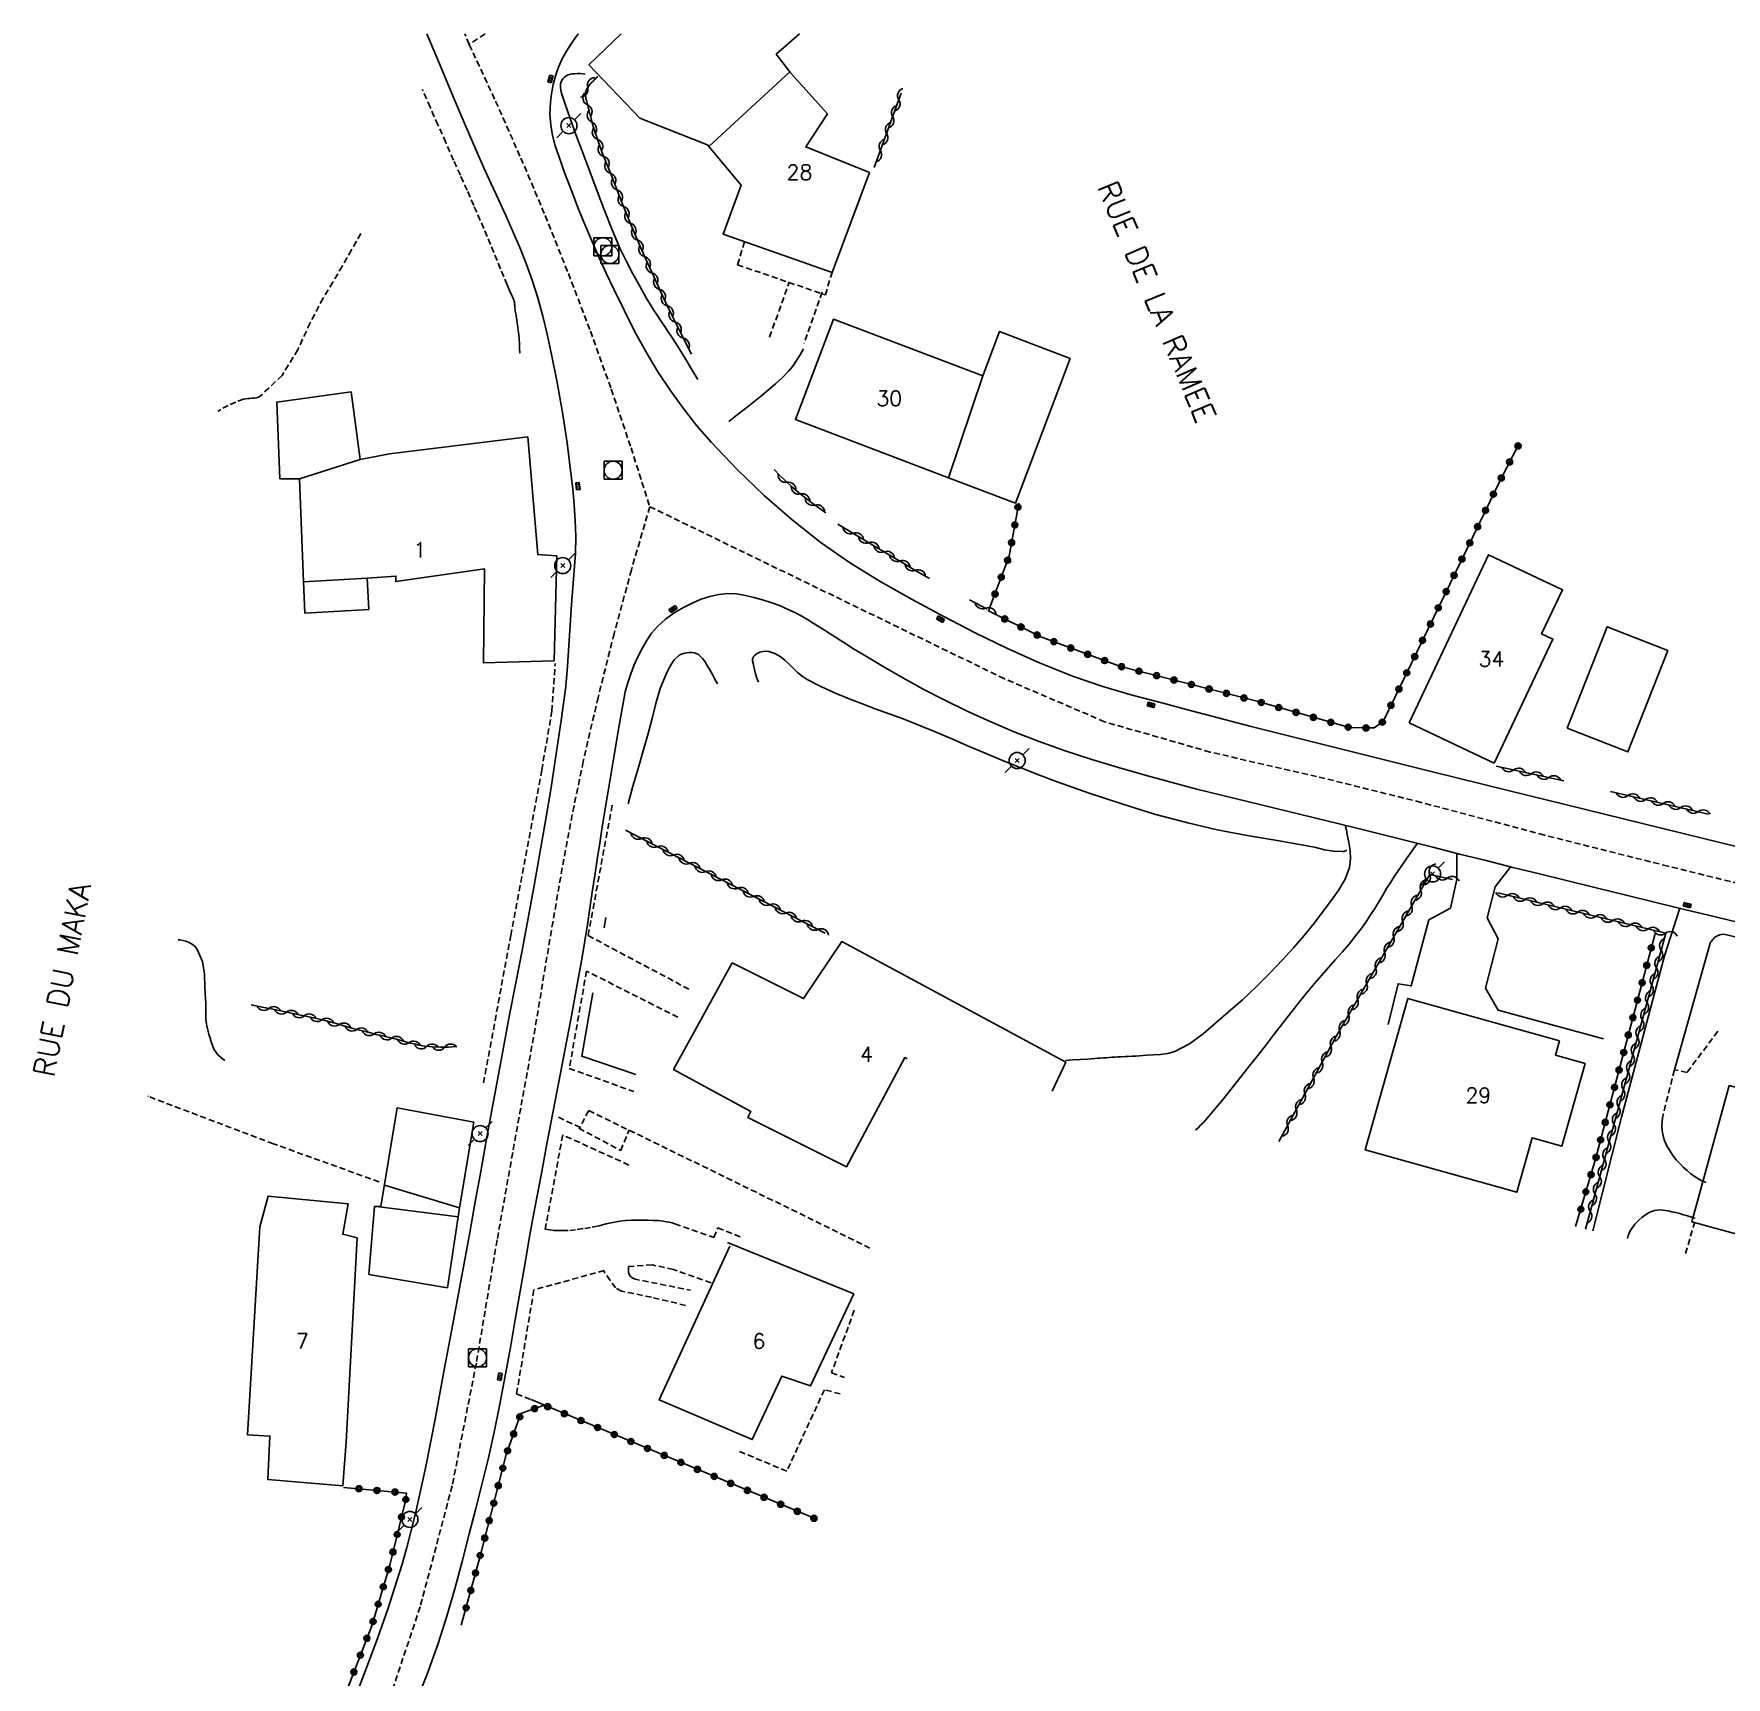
# Model space of a CAD drawing. Header units: millimetres. Extents: x 182998 to 184000, y 151998 to 153001.
# Drawn here: x 183507.4 to 183648.1, y 152863.4 to 153000 of the extents above; entities that cross this region are included whole.
import ezdxf
from ezdxf.enums import TextEntityAlignment as Align

# ---------------------------------------------------------------- set-up
doc = ezdxf.new("R2010")
doc.units = ezdxf.units.MM
doc.linetypes.add('DASHED', pattern=[0.75, 0.5, -0.25])
doc.layers.get('0').update_dxf_attribs({"linetype": 'CONTINUOUS'})
for name, color, linetype in [('W0001', 6, 'DASHED'), ('W0008', 7, 'CONTINUOUS'), ('W0014', 7, 'CONTINUOUS'), ('W0017', 7, 'CONTINUOUS'), ('W0101', 7, 'CONTINUOUS'), ('W0104', 1, 'CONTINUOUS'), ('W0112', 1, 'DASHED'), ('W0211', 2, 'CONTINUOUS'), ('W0214', 2, 'CONTINUOUS'), ('W0300', 7, 'CONTINUOUS'), ('W0310', 3, 'CONTINUOUS'), ('W0322', 7, 'CONTINUOUS'), ('W0323', 7, 'CONTINUOUS'), ('W0401', 7, 'CONTINUOUS'), ('W0420', 7, 'CONTINUOUS'), ('W0473', 7, 'CONTINUOUS'), ('W0989', 7, 'CONTINUOUS'), ('W0991', 7, 'CONTINUOUS')]:
    doc.layers.add(name, color=color, linetype=linetype)
doc.styles.get("Standard").update_dxf_attribs({"font": 'romans.shx', "width": 0.85})

# ---------------------------------------------------------------- blocks, each defined once
blk = doc.blocks.new('T401')
for p, q in [((-0.3, 0.3), (0, 0.3)), ((-0.3, -0.25), (-0.3, 0.3)), ((-0.3, 0.15), (0, 0.15)), ((-0.3, 0), (0, 0)), ((0, 0.3), (0, -0.25)), ((-0.3, -0.15), (0, -0.15)), ((-0.3, -0.25), (-0.3, -0.3)), ((-0.3, -0.3), (0, -0.3)), ((0, -0.3), (0, -0.25))]:
    blk.add_line(p, q)
blk = doc.blocks.new('T420')
for p, q in [((0.75, 0.75), (-0.75, 0.75)), ((-0.75, 0.75), (-0.75, -0.75)), ((0.75, 0.75), (0.75, -0.75)), ((0.75, -0.75), (-0.75, -0.75))]:
    blk.add_line(p, q)
blk.add_ellipse((0, 0), major_axis=(-0.53, 0.53), ratio=1, start_param=3.926991, end_param=10.210176)
blk = doc.blocks.new('T473')
for p, q in [((-0.166667, 0.166667), (0.166667, -0.166667)), ((-0.166667, -0.166667), (0.166667, 0.166667)), ((0.500001, 0.500001), (1.000002, 1.000002)), ((-1.000002, -1.000002), (-0.500001, -0.500001))]:
    blk.add_line(p, q)
blk.add_ellipse((0, 0), major_axis=(0.471405, 0.471405), ratio=1, start_param=5.4977871438, end_param=11.780972451)
blk = doc.blocks.new('t310o')
at = {"color": 0, "linetype": 'Continuous'}
for centre, start, end in [((-0.5, 0.38), 216.8699, 323.1304), ((0.5, -0.37), 36.8699, 143.1303)]:
    blk.add_arc(centre, 0.625, start, end, dxfattribs=at)
blk = doc.blocks.new('t323o')
at = {"color": 0, "linetype": 'Continuous'}
for radius in [0.25, 0.15]:
    blk.add_circle((0, 0), radius, dxfattribs=at)
blk = doc.blocks.new('t322o')
at = {"color": 0, "linetype": 'Continuous'}
for radius in [0.25, 0.15]:
    blk.add_circle((0, 0), radius, dxfattribs=at)

msp = doc.modelspace()

# ---------------------------------------------------------------- linework, layer by layer
at = {"layer": 'W0001'}
for points in [[(183543.62, 152999.11), (183543.26, 153000)], [(183544.93, 153000), (183543.62, 152999.11)], [(183543.62, 152999.11), (183545.81, 152994.41), (183547.91, 152989.68), (183549.93, 152984.9), (183551.86, 152980.09), (183553.69, 152975.29), (183555.43, 152970.46), (183557.07, 152965.59), (183558.63, 152960.7)], [(183558.63, 152960.7), (183557.1, 152955.45), (183555.67, 152950.16), (183554.33, 152944.85), (183553.1, 152939.52), (183552.33, 152935.84), (183551.62, 152932.15), (183550.96, 152928.46), (183550.33, 152924.75), (183549.71, 152921.05), (183549.09, 152917.35), (183548.44, 152913.65), (183547.76, 152909.96), (183545.94, 152899.76), (183544.21, 152889.52), (183542.2, 152879.31), (183539.54, 152869.25), (183536.3, 152859.57)], [(183558.63, 152960.7), (183588.06, 152946.42)], [(183653.56, 152928.29), (183643.27, 152930.82), (183633, 152933.4), (183622.76, 152936.12), (183614.06, 152938.28), (183605.21, 152940.3), (183596.44, 152942.82), (183588.06, 152946.42)]]:
    msp.add_lwpolyline(points, dxfattribs=at)
at = {"layer": 'W0008'}
for points in [[(183540.1, 153000), (183540.41, 152999.27), (183541.36, 152996.99), (183542.32, 152994.72), (183543.28, 152992.45), (183544.25, 152990.18), (183544.83, 152988.85), (183545.43, 152987.53), (183546.04, 152986.22), (183546.65, 152984.9), (183547.24, 152983.58), (183547.82, 152982.25), (183548.36, 152980.9), (183548.86, 152979.54), (183549.33, 152978.05), (183549.74, 152976.54), (183550.11, 152975.03), (183550.44, 152973.5), (183550.94, 152971.02), (183551.37, 152968.52), (183551.75, 152966.01), (183552.07, 152963.49), (183552.22, 152962.18), (183552.34, 152960.86), (183552.43, 152959.55), (183552.47, 152958.22), (183552.44, 152956.8), (183552.35, 152955.39), (183552.23, 152953.97), (183552.13, 152952.56), (183552.01, 152950.85), (183551.9, 152949.15), (183551.78, 152947.44), (183551.65, 152945.74)], [(183551.07, 152989.84), (183550.76, 152990.68), (183550.53, 152991.54), (183550.39, 152992.42), (183550.33, 152993.32), (183550.34, 152993.82), (183550.37, 152994.32), (183550.43, 152994.82), (183550.51, 152995.31), (183550.61, 152995.8), (183550.74, 152996.29), (183550.88, 152996.77), (183551.04, 152997.24), (183551.34, 152997.92), (183551.7, 152998.56), (183552.1, 152999.18), (183552.52, 152999.77), (183552.7, 153000)], [(183649.29, 152932.36), (183642.86, 152933.94), (183636.43, 152935.52), (183630, 152937.11), (183623.58, 152938.7), (183618.59, 152939.94), (183613.61, 152941.17), (183608.63, 152942.43), (183603.66, 152943.74), (183601.2, 152944.39), (183598.73, 152945.04), (183596.28, 152945.75), (183593.86, 152946.58), (183591.09, 152947.69), (183588.36, 152948.91), (183585.68, 152950.22), (183583.03, 152951.59), (183580.43, 152952.99), (183577.85, 152954.44), (183575.32, 152956), (183572.89, 152957.7), (183570.46, 152959.61), (183568.13, 152961.64), (183565.9, 152963.79), (183563.77, 152966.02), (183562.55, 152967.42), (183561.41, 152968.88), (183560.32, 152970.38), (183559.29, 152971.92), (183558.29, 152973.59), (183557.36, 152975.3), (183556.49, 152977.03), (183555.63, 152978.77), (183555, 152980.1), (183554.39, 152981.44), (183553.8, 152982.79), (183553.23, 152984.15), (183552.66, 152985.56), (183552.11, 152986.98), (183551.58, 152988.4), (183551.07, 152989.84)], [(183556.58, 152945.31), (183556.81, 152946.06), (183557.06, 152946.81), (183557.34, 152947.55), (183557.66, 152948.27), (183558, 152948.92), (183558.36, 152949.56), (183558.78, 152950.18), (183559.27, 152950.74), (183559.93, 152951.34), (183560.65, 152951.87), (183561.42, 152952.32), (183562.22, 152952.72), (183562.91, 152953), (183563.63, 152953.24), (183564.36, 152953.4), (183565.12, 152953.48), (183565.85, 152953.45), (183566.58, 152953.33), (183567.29, 152953.15), (183567.99, 152952.96), (183568.7, 152952.73), (183569.4, 152952.48), (183570.08, 152952.19), (183570.75, 152951.88), (183571.26, 152951.61), (183571.74, 152951.32), (183572.22, 152951.02), (183572.7, 152950.72), (183573.16, 152950.43), (183573.62, 152950.14), (183574.08, 152949.85), (183574.53, 152949.55), (183574.99, 152949.26), (183575.44, 152948.97), (183575.9, 152948.68), (183576.37, 152948.4), (183578.02, 152947.42), (183579.68, 152946.46), (183581.35, 152945.54), (183583.06, 152944.66), (183585.01, 152943.71), (183586.98, 152942.82), (183588.97, 152941.97), (183590.99, 152941.18), (183593.17, 152940.4), (183595.37, 152939.69), (183597.59, 152939.03), (183599.81, 152938.39), (183601.96, 152937.8), (183604.11, 152937.23), (183606.27, 152936.69), (183608.43, 152936.16), (183610.59, 152935.64), (183612.75, 152935.12), (183614.91, 152934.6), (183617.07, 152934.07), (183619.29, 152933.51), (183621.51, 152932.95), (183623.73, 152932.39), (183625.95, 152931.83), (183628.17, 152931.28), (183630.39, 152930.72), (183632.61, 152930.17), (183634.83, 152929.62), (183637.31, 152929.01), (183639.79, 152928.4), (183642.27, 152927.8), (183644.75, 152927.2), (183647.23, 152926.6), (183649.71, 152926)], [(183551.65, 152945.74), (183551.27, 152942.94), (183550.86, 152940.16), (183550.42, 152937.37), (183549.97, 152934.59), (183549.5, 152931.89), (183549.02, 152929.2), (183548.52, 152926.51), (183548.01, 152923.82), (183547.49, 152921.13), (183546.98, 152918.45), (183546.47, 152915.76), (183545.96, 152913.07), (183545.5, 152910.53), (183545.04, 152907.99), (183544.58, 152905.45), (183544.12, 152902.91), (183543.66, 152900.37), (183543.2, 152897.83), (183542.73, 152895.29), (183542.25, 152892.75), (183541.51, 152888.81), (183540.78, 152884.86), (183540.01, 152880.92), (183539.14, 152877), (183538.8, 152875.59), (183538.43, 152874.19), (183538.04, 152872.8), (183537.61, 152871.41), (183536.84, 152869.06), (183536.01, 152866.72), (183535.15, 152864.4), (183534.27, 152862.09)], [(183539.12, 152861.16), (183540.12, 152863.67), (183541.04, 152866.22), (183541.76, 152868.47), (183542.41, 152870.75), (183543.02, 152873.03), (183543.62, 152875.31), (183544.17, 152877.42), (183544.7, 152879.53), (183545.21, 152881.64), (183545.68, 152883.77), (183546.16, 152886.11), (183546.61, 152888.45), (183547.04, 152890.8), (183547.45, 152893.15), (183547.85, 152895.5), (183548.26, 152897.86), (183548.67, 152900.21), (183549.1, 152902.55), (183549.59, 152905.14), (183550.08, 152907.73), (183550.58, 152910.32), (183551.08, 152912.9), (183551.58, 152915.49), (183552.07, 152918.08), (183552.54, 152920.67), (183553, 152923.26), (183553.22, 152924.61), (183553.44, 152925.97), (183553.65, 152927.32), (183553.85, 152928.67), (183554.06, 152930.03), (183554.26, 152931.38), (183554.47, 152932.74), (183554.68, 152934.09), (183555.14, 152936.9), (183555.61, 152939.71), (183556.09, 152942.51), (183556.58, 152945.31)]]:
    msp.add_lwpolyline(points, dxfattribs=at)
at = {"layer": 'W0014'}
msp.add_lwpolyline([(183656.8, 152922.77), (183656.62, 152923.08), (183647.92, 152925.16)], dxfattribs=at)
at = {"layer": 'W0017'}
for points in [[(183565.19, 152967.79), (183565.9, 152968.32), (183566.6, 152968.86), (183567.28, 152969.41), (183567.96, 152969.97), (183568.52, 152970.45), (183569.09, 152970.92), (183569.64, 152971.42), (183570.15, 152971.95), (183570.51, 152972.39), (183570.84, 152972.85), (183571.14, 152973.33), (183571.41, 152973.82)], [(183616.45, 152934.22), (183616.5, 152934.04), (183616.55, 152933.85), (183616.59, 152933.65), (183616.62, 152933.46), (183616.74, 152932.8), (183616.85, 152932.12), (183616.89, 152931.42), (183616.81, 152930.72), (183616.45, 152929.74), (183615.91, 152928.84), (183615.3, 152928), (183614.7, 152927.19), (183613.89, 152926.1), (183613.03, 152925.05), (183612.14, 152924.03), (183611.22, 152923.03), (183610.14, 152921.89), (183609.04, 152920.79), (183607.9, 152919.71), (183606.72, 152918.68), (183605.69, 152917.79), (183604.64, 152916.88), (183603.51, 152916.06), (183602.27, 152915.41), (183601.69, 152915.24), (183601.1, 152915.17), (183600.5, 152915.14), (183599.92, 152915.1), (183599.63, 152915.07), (183599.33, 152915.05), (183599.03, 152915.04), (183598.74, 152915.02), (183598.44, 152915.01), (183598.14, 152915), (183597.85, 152914.98), (183597.55, 152914.97), (183597.31, 152914.95), (183597.07, 152914.93), (183596.83, 152914.92), (183596.59, 152914.9), (183596.35, 152914.88), (183596.11, 152914.87), (183595.87, 152914.85), (183595.63, 152914.83), (183595.02, 152914.79), (183594.41, 152914.75), (183593.81, 152914.71), (183593.2, 152914.68)], [(183622.45, 152932.72), (183621.97, 152932.06), (183621.5, 152931.39), (183621.03, 152930.72), (183620.58, 152930.04), (183620.23, 152929.5), (183619.89, 152928.96), (183619.56, 152928.41), (183619.23, 152927.86), (183618.9, 152927.31), (183618.56, 152926.77), (183618.21, 152926.24), (183617.84, 152925.72), (183617.31, 152925.02), (183616.76, 152924.34), (183616.19, 152923.68), (183615.62, 152923.03), (183615.04, 152922.37), (183614.46, 152921.72), (183613.89, 152921.06), (183613.33, 152920.39), (183612.62, 152919.52), (183611.93, 152918.63), (183611.23, 152917.75), (183610.54, 152916.86), (183609.86, 152915.96), (183609.17, 152915.07), (183608.47, 152914.19), (183607.77, 152913.31), (183607.05, 152912.39), (183606.32, 152911.48), (183605.59, 152910.58), (183604.82, 152909.7), (183604.63, 152909.49), (183604.42, 152909.28), (183604.22, 152909.08), (183604.01, 152908.88)], [(183625.73, 152931.9), (183625.71, 152929.72), (183625.19, 152927.32), (183623.39, 152926.35), (183621.92, 152920.87), (183620.84, 152921.05), (183620.02, 152917.65)], [(183637.91, 152916.47), (183629.17, 152918.84), (183628.11, 152920.68), (183629.16, 152924.77), (183628.24, 152926.53), (183628.9, 152929.09), (183630.2, 152930.78)], [(183644.25, 152927.33), (183643, 152923.37), (183639.41, 152909.96), (183637.04, 152900.51)], [(183646.79, 152924.43), (183643.81, 152913.89)], [(183647.92, 152925.16), (183647.74, 152925.15), (183647.57, 152925.1), (183647.4, 152925.04), (183647.24, 152924.95), (183647.14, 152924.88), (183647.06, 152924.79), (183646.99, 152924.7), (183646.92, 152924.61), (183646.89, 152924.57), (183646.85, 152924.52), (183646.82, 152924.47), (183646.79, 152924.43)]]:
    msp.add_lwpolyline(points, dxfattribs=at)
at = {"layer": 'W0101'}
for points in [[(183570.28, 152996.83), (183570.33, 152996.77), (183573.39, 152993.34), (183571.6, 152990.6), (183576.89, 152988.47), (183573.78, 152980.17), (183564.72, 152983.36), (183566.22, 152987.42), (183563.55, 152990.65)], [(183634.25, 152916.29), (183633.92, 152915.1), (183636.38, 152914.41), (183634.46, 152907.55), (183631.99, 152908.25), (183630.72, 152903.71), (183618.11, 152907.25), (183621.64, 152919.83), (183634.25, 152916.29)], [(183648.37, 152912.6), (183645.26, 152901.27), (183655.69, 152898.41), (183658.8, 152909.74), (183648.37, 152912.6)], [(183533.11, 152879.32), (183533.4, 152882.98), (183534.29, 152899.92), (183533.11, 152900.23), (183533.56, 152902.74), (183526.89, 152903.4), (183526.21, 152900.84), (183525.18, 152883.56), (183527.05, 152883.45), (183526.87, 152879.84)]]:
    msp.add_lwpolyline(points, close=True, dxfattribs=at)
for points in [[(183586.31, 152971.58), (183573.9, 152976.28), (183570.74, 152967.94), (183583.46, 152963.11)], [(183586.31, 152971.58), (183583.46, 152963.11)], [(183534.55, 152964.62), (183537, 152965.1), (183548.49, 152966.5)], [(183550.89, 152956.62), (183549.31, 152956.72), (183548.49, 152966.5)], [(183534.55, 152964.62), (183529.52, 152963.02)], [(183529.52, 152963.02), (183529.85, 152954.46)], [(183550.68, 152947.9), (183550.89, 152956.62)], [(183628.84, 152939.38), (183633.71, 152949.69), (183632.77, 152950.13), (183634.51, 152953.8), (183628.35, 152956.71), (183621.76, 152942.72)], [(183535.13, 152954.77), (183537.53, 152954.93), (183537.51, 152954.48), (183544.88, 152955.54), (183544.8, 152947.71), (183550.68, 152947.9)], [(183535.13, 152954.77), (183529.85, 152954.46)], [(183621.76, 152942.72), (183628.84, 152939.38)], [(183592.09, 152912.12), (183593.23, 152914.52), (183574.6, 152924.55), (183571.41, 152919.81), (183565.49, 152922.79)], [(183565.49, 152922.79), (183560.61, 152913.91), (183567.02, 152910.43), (183566.78, 152909.93), (183574.97, 152905.82), (183579.82, 152914.91), (183580.02, 152914.81)], [(183542.7, 152901.74), (183542.69, 152901.68)], [(183565.28, 152899.24), (183559.4, 152886.46), (183567.15, 152883.16), (183569.62, 152888.43), (183572, 152887.62), (183575.58, 152895.26), (183565.09, 152899.53)]]:
    msp.add_lwpolyline(points, dxfattribs=at)
at = {"layer": 'W0104'}
for points in [[(183556.24, 153000), (183553.57, 152997.43)], [(183570.28, 152996.83), (183569.14, 152998.3), (183571.08, 153000)], [(183553.57, 152997.43), (183557.79, 152993), (183563.48, 152990.76), (183563.45, 152990.76), (183563.55, 152990.65)], [(183593.59, 152973.02), (183587.7, 152975.25), (183586.31, 152971.58)], [(183583.46, 152963.11), (183589.03, 152961), (183593.59, 152973.02)], [(183534.55, 152964.62), (183533.79, 152970.24), (183527.62, 152969.39), (183527.86, 152963.02), (183529.52, 152963.02)], [(183529.85, 152954.46), (183529.94, 152951.85), (183535.27, 152952.16), (183535.13, 152954.77)], [(183543.99, 152909.54), (183537.64, 152910.72), (183536.27, 152902.53), (183535.74, 152902.53), (183535.27, 152896.89)], [(183541.8, 152895.78), (183542.81, 152902.43), (183543.99, 152909.54)], [(183536.57, 152904.31), (183542.81, 152902.43)], [(183542.69, 152901.68), (183535.95, 152902.53)], [(183535.27, 152896.89), (183541.8, 152895.78)]]:
    msp.add_lwpolyline(points, dxfattribs=at)
msp.add_lwpolyline([(183634.91, 152942.29), (183638.23, 152950.72), (183643.26, 152948.74), (183639.94, 152940.31), (183634.91, 152942.29)], close=True, dxfattribs=at)
at = {"layer": 'W0112'}
for points in [[(183547.83, 152973.45), (183547.81, 152973.84), (183547.79, 152974.23), (183547.76, 152974.62), (183547.73, 152975.01), (183547.69, 152975.32), (183547.66, 152975.64), (183547.61, 152975.96), (183547.57, 152976.27), (183547.55, 152976.39), (183547.53, 152976.5), (183547.51, 152976.62), (183547.49, 152976.73), (183547.47, 152976.85), (183547.45, 152976.96), (183547.43, 152977.08), (183547.41, 152977.19), (183547.4, 152977.27), (183547.4, 152977.34), (183547.4, 152977.42), (183547.39, 152977.5), (183547.39, 152977.57), (183547.38, 152977.65), (183547.37, 152977.72), (183547.36, 152977.8), (183547.34, 152977.87), (183547.31, 152977.94), (183547.28, 152978), (183547.25, 152978.07), (183547.22, 152978.13), (183547.18, 152978.2), (183547.15, 152978.26), (183547.12, 152978.33), (183547.03, 152978.53), (183546.95, 152978.73), (183546.86, 152978.94), (183546.78, 152979.14), (183546.5, 152979.81), (183546.22, 152980.48), (183545.94, 152981.15), (183545.66, 152981.82), (183545.39, 152982.49), (183545.11, 152983.16), (183544.82, 152983.82), (183544.54, 152984.49), (183543.99, 152985.74), (183543.44, 152987), (183542.88, 152988.25), (183542.32, 152989.5), (183541.67, 152990.97), (183541.02, 152992.43), (183540.37, 152993.9), (183539.72, 152995.37)], [(183534.61, 152983.41), (183533.84, 152982.05), (183533.07, 152980.71), (183532.28, 152979.37), (183531.47, 152978.03), (183530.39, 152975.98), (183529.37, 152973.76), (183528.06, 152971.61), (183526.25, 152969.89), (183526.09, 152969.81), (183525.91, 152969.75), (183525.73, 152969.72), (183525.55, 152969.71), (183525.38, 152969.7), (183525.2, 152969.7), (183525.03, 152969.67), (183524.86, 152969.63), (183524.21, 152969.39), (183523.58, 152969.12), (183522.97, 152968.79), (183522.72, 152968.6)], [(183566.5, 152982.73), (183565.93, 152980.8), (183573.23, 152978.3), (183573.78, 152980.17)], [(183568.59, 152974.8), (183570.23, 152979.38)], [(183572.97, 152978.54), (183571.44, 152974.27)], [(183544.81, 152912.8), (183547.07, 152925.05), (183549.65, 152938.81), (183550.49, 152943.71), (183550.76, 152947.66)], [(183555.5, 152935.88), (183553.5, 152925.05), (183562.01, 152920.52)], [(183560.96, 152918.26), (183553.37, 152922.1), (183551.94, 152914.01), (183557.29, 152912.09)], [(183647.42, 152917.1), (183644.87, 152913.68), (183643.81, 152913.89), (183642.84, 152910.04)], [(183536.14, 152904.58), (183527.34, 152907.74), (183516.96, 152911.67), (183516.9, 152911.69)], [(183576.93, 152899.08), (183567.49, 152903.71), (183553.55, 152910.51), (183552.84, 152909.09), (183550.81, 152910.06)], [(183642.84, 152910.04), (183642.79, 152909.64), (183642.77, 152909.24), (183642.8, 152908.83), (183642.87, 152908.43), (183642.96, 152908.08), (183643.1, 152907.75), (183643.26, 152907.43), (183643.45, 152907.12), (183643.69, 152906.76), (183643.96, 152906.42), (183644.25, 152906.1), (183644.55, 152905.8), (183644.87, 152905.51), (183645.19, 152905.25), (183645.54, 152905), (183645.9, 152904.77), (183646.03, 152904.7), (183646.16, 152904.64), (183646.31, 152904.58), (183646.45, 152904.54)], [(183552.74, 152909.04), (183556.21, 152907.19), (183556.92, 152908.9)], [(183556.9, 152905.98), (183551.39, 152908.48), (183549.94, 152900.66)], [(183645.55, 152901.56), (183645.31, 152901.63), (183645.07, 152901.71), (183644.82, 152901.78), (183644.58, 152901.85), (183644.26, 152901.94), (183643.94, 152902.02), (183643.61, 152902.1), (183643.29, 152902.16), (183643.07, 152902.2), (183642.85, 152902.24), (183642.62, 152902.26), (183642.39, 152902.24), (183642.15, 152902.19), (183641.92, 152902.12), (183641.7, 152902.02), (183641.5, 152901.9), (183641.14, 152901.65), (183640.82, 152901.37), (183640.52, 152901.06), (183640.26, 152900.71), (183640.14, 152900.52), (183640.04, 152900.31), (183639.97, 152900.09), (183639.92, 152899.87)], [(183549.94, 152900.66), (183550.29, 152900.6), (183550.64, 152900.55), (183550.99, 152900.53), (183551.34, 152900.53), (183551.97, 152900.55), (183552.6, 152900.62), (183553.22, 152900.71), (183553.84, 152900.82), (183554.13, 152900.87), (183554.42, 152900.93), (183554.7, 152901), (183554.99, 152901.08), (183555.27, 152901.15), (183555.56, 152901.21), (183555.84, 152901.27), (183556.13, 152901.32), (183556.62, 152901.36), (183557.11, 152901.39), (183557.6, 152901.4), (183558.08, 152901.4), (183558.5, 152901.39), (183558.91, 152901.38), (183559.33, 152901.36), (183559.74, 152901.32), (183559.99, 152901.27), (183560.24, 152901.22), (183560.48, 152901.16), (183560.72, 152901.08)], [(183560.72, 152901.08), (183563.96, 152899.95), (183564.28, 152900.76), (183566.17, 152900)], [(183645.5, 152901.27), (183644.74, 152898.61)], [(183556.87, 152897.55), (183556.85, 152897.4), (183556.85, 152897.26), (183556.87, 152897.11), (183556.9, 152896.97), (183556.92, 152896.89), (183556.96, 152896.81), (183557, 152896.74), (183557.06, 152896.68), (183557.13, 152896.62), (183557.22, 152896.57), (183557.31, 152896.54), (183557.4, 152896.52)], [(183563.72, 152896.18), (183560.59, 152897.29), (183558.82, 152897.68), (183556.87, 152897.55)], [(183554.84, 152897.21), (183549, 152895.6), (183547.55, 152886.96), (183548.76, 152886.48)], [(183561.61, 152894.31), (183558.77, 152894.99), (183556.29, 152895.49), (183555.79, 152895.76), (183555.34, 152896.39), (183554.87, 152897.05), (183554.84, 152897.21)], [(183557.29, 152896.52), (183562.01, 152895.57)], [(183575.63, 152893.91), (183573.73, 152888.7), (183574.81, 152888.32)], [(183574.47, 152886.96), (183573.15, 152887.3), (183570.02, 152880.53), (183565.94, 152882.24)]]:
    msp.add_lwpolyline(points, dxfattribs=at)
at = {"layer": 'W0211'}
for points in [[(183556.82, 152935.99), (183557.23, 152937.46), (183557.65, 152938.93), (183558.08, 152940.4), (183558.5, 152941.86), (183558.83, 152943.1), (183559.14, 152944.35), (183559.5, 152945.59), (183559.98, 152946.79), (183560.18, 152947.19), (183560.4, 152947.59), (183560.67, 152947.97), (183561.01, 152948.29), (183561.17, 152948.4), (183561.35, 152948.47), (183561.53, 152948.52), (183561.72, 152948.56), (183561.92, 152948.57), (183562.13, 152948.57), (183562.34, 152948.54), (183562.53, 152948.48), (183562.67, 152948.4), (183562.8, 152948.3), (183562.91, 152948.19), (183563.01, 152948.08), (183563.12, 152947.94), (183563.22, 152947.8), (183563.31, 152947.65), (183563.4, 152947.5), (183563.63, 152947.13), (183563.84, 152946.75), (183564.05, 152946.36), (183564.25, 152945.97)], [(183567.67, 152946.11), (183567.54, 152946.45), (183567.43, 152946.81), (183567.33, 152947.16), (183567.25, 152947.53), (183567.24, 152947.6), (183567.22, 152947.67), (183567.2, 152947.74), (183567.19, 152947.81), (183567.18, 152947.88), (183567.17, 152947.96), (183567.18, 152948.03), (183567.2, 152948.11), (183567.26, 152948.23), (183567.35, 152948.34), (183567.45, 152948.43), (183567.57, 152948.5), (183567.79, 152948.6), (183568.04, 152948.67), (183568.29, 152948.69), (183568.54, 152948.66), (183569.02, 152948.49), (183569.47, 152948.24), (183569.87, 152947.93), (183570.23, 152947.6), (183570.58, 152947.26), (183570.92, 152946.92), (183571.3, 152946.61), (183571.7, 152946.34), (183572.8, 152945.77), (183573.93, 152945.25), (183575.07, 152944.77), (183576.23, 152944.33), (183577.38, 152943.91), (183578.54, 152943.49), (183579.7, 152943.06), (183580.85, 152942.6), (183582.3, 152942), (183583.75, 152941.39), (183585.19, 152940.77), (183586.64, 152940.16), (183588.09, 152939.55), (183589.55, 152938.96), (183591.02, 152938.38), (183592.49, 152937.83), (183595.17, 152936.89), (183597.87, 152935.99), (183600.6, 152935.15), (183603.35, 152934.41), (183605.81, 152933.84), (183608.3, 152933.37), (183610.79, 152932.94), (183613.28, 152932.51), (183614, 152932.36), (183614.73, 152932.19), (183615.47, 152932.06), (183616.23, 152932.04), (183616.32, 152932.05), (183616.41, 152932.07), (183616.49, 152932.1), (183616.57, 152932.14)]]:
    msp.add_lwpolyline(points, dxfattribs=at)
at = {"layer": 'W0214'}
msp.add_lwpolyline([(183553.26, 152996.64), (183553.04, 152996.67), (183552.83, 152996.7), (183552.61, 152996.7), (183552.39, 152996.69), (183552.21, 152996.67), (183552.03, 152996.64), (183551.85, 152996.59), (183551.68, 152996.5), (183551.54, 152996.41), (183551.43, 152996.29), (183551.33, 152996.15), (183551.26, 152996), (183551.21, 152995.84), (183551.2, 152995.67), (183551.21, 152995.51), (183551.23, 152995.35), (183551.28, 152995.08), (183551.36, 152994.82), (183551.46, 152994.57), (183551.55, 152994.32), (183552.05, 152992.87), (183552.57, 152991.42), (183553.11, 152989.98), (183553.65, 152988.55), (183554.26, 152986.93), (183554.86, 152985.31), (183555.49, 152983.7), (183556.18, 152982.12), (183556.69, 152981.07), (183557.23, 152980.04), (183557.79, 152979.02), (183558.37, 152978.01), (183558.65, 152977.54), (183558.95, 152977.07), (183559.25, 152976.61), (183559.56, 152976.16), (183559.86, 152975.7), (183560.17, 152975.24), (183560.47, 152974.79), (183560.77, 152974.32), (183561.24, 152973.56), (183561.7, 152972.8), (183562.16, 152972.04), (183562.61, 152971.27)], dxfattribs=at)
at = {"layer": 'W0300'}
for points in [[(183554.84, 152925.69), (183554.97, 152926.56)], [(183523.31, 152914.67), (183523.1, 152914.8), (183522.9, 152914.96), (183522.72, 152915.14), (183522.57, 152915.33), (183522.4, 152915.61), (183522.27, 152915.91), (183522.17, 152916.21), (183522.07, 152916.52), (183521.97, 152916.85), (183521.88, 152917.19), (183521.81, 152917.54), (183521.75, 152917.89), (183521.73, 152918.12), (183521.72, 152918.35), (183521.72, 152918.59), (183521.72, 152918.82), (183521.72, 152919.06), (183521.72, 152919.29), (183521.72, 152919.52), (183521.7, 152919.76), (183521.64, 152920.77), (183521.61, 152921.83), (183521.44, 152922.9), (183521.01, 152923.89), (183520.83, 152924.13), (183520.6, 152924.32), (183520.34, 152924.47), (183520.07, 152924.58), (183519.55, 152924.69), (183519.41, 152924.7)], [(183557.48, 152913.49), (183552.97, 152915.02), (183553.89, 152920.29)]]:
    msp.add_lwpolyline(points, dxfattribs=at)
at = {"layer": 'W0310'}
for points in [[(183562.09, 152973.37), (183561.28, 152974.96), (183560.49, 152976.56), (183559.72, 152978.16), (183558.98, 152979.78), (183558.27, 152981.34), (183557.59, 152982.9), (183556.92, 152984.48), (183556.29, 152986.07), (183555.47, 152988.13), (183554.65, 152990.19), (183553.92, 152992.29), (183553.36, 152994.45), (183553.34, 152994.55), (183553.32, 152994.64), (183553.31, 152994.74), (183553.29, 152994.84), (183553.29, 152994.94), (183553.28, 152995.04), (183553.29, 152995.14), (183553.31, 152995.24), (183553.36, 152995.36), (183553.42, 152995.48), (183553.5, 152995.58), (183553.57, 152995.69), (183553.65, 152995.79), (183553.74, 152995.89), (183553.83, 152995.99), (183553.92, 152996.08), (183554.01, 152996.18), (183554.11, 152996.27), (183554.21, 152996.36), (183554.31, 152996.45)], [(183579.52, 152995.06), (183577.29, 152988.89)], [(183568.96, 152963.78), (183569.44, 152963.3), (183569.94, 152962.82), (183570.44, 152962.36), (183570.96, 152961.91), (183571.52, 152961.46), (183572.09, 152961.03), (183572.67, 152960.6), (183573.26, 152960.2)], [(183574.26, 152959.25), (183575.09, 152958.75), (183575.93, 152958.25), (183576.77, 152957.75), (183577.6, 152957.25), (183578.67, 152956.62), (183579.74, 152955.98), (183580.8, 152955.35), (183581.87, 152954.72)], [(183585.22, 152952.96), (183585.37, 152952.88), (183585.52, 152952.8), (183585.67, 152952.72), (183585.82, 152952.64), (183586.04, 152952.52), (183586.26, 152952.4), (183586.48, 152952.29), (183586.69, 152952.17)], [(183628.98, 152939.13), (183634.62, 152937.92)], [(183638.49, 152937.02), (183646.66, 152935.15)], [(183556.61, 152933.8), (183573.21, 152925.24)], [(183625.37, 152929.72), (183623.47, 152930.14), (183615.73, 152916.71), (183610.93, 152907.93)], [(183636.43, 152900.66), (183643.1, 152925.24), (183629.14, 152928.59)], [(183542.54, 152915.83), (183541.89, 152915.78), (183541.23, 152915.77), (183540.58, 152915.8), (183539.93, 152915.86), (183539.63, 152915.9), (183539.33, 152915.96), (183539.03, 152916.04), (183538.74, 152916.11), (183538.44, 152916.2), (183538.15, 152916.28), (183537.86, 152916.36), (183537.56, 152916.44), (183537.22, 152916.52), (183536.88, 152916.6), (183536.54, 152916.68), (183536.2, 152916.76), (183535.86, 152916.84), (183535.52, 152916.93), (183535.18, 152917.01), (183534.85, 152917.1), (183534.39, 152917.22), (183533.93, 152917.34), (183533.47, 152917.47), (183533.02, 152917.6), (183532.56, 152917.73), (183532.1, 152917.86), (183531.64, 152917.98), (183531.18, 152918.1), (183530.67, 152918.22), (183530.15, 152918.33), (183529.62, 152918.44), (183529.1, 152918.55), (183528.2, 152918.73), (183527.3, 152918.92), (183526.4, 152919.1), (183525.49, 152919.28)]]:
    msp.add_lwpolyline(points, dxfattribs=at)
at = {"layer": 'W0322'}
msp.add_lwpolyline([(183619.6, 152942.84), (183618.86, 152942.31), (183617.86, 152942.31), (183616.81, 152942.34), (183609.01, 152944.55), (183597.76, 152947.42), (183591.15, 152949.87), (183586.8, 152952.03)], dxfattribs=at)
at = {"layer": 'W0323'}
for points in [[(183630.86, 152965.85), (183629.4, 152963.05), (183619.6, 152942.84)], [(183586.8, 152952.03), (183588.51, 152956.59), (183589.3, 152960.99)], [(183642.21, 152925.22), (183637.25, 152906.46), (183635.6, 152900.87)], [(183548.76, 152886.48), (183565.23, 152879.58), (183572.49, 152876.53)], [(183542.96, 152867.72), (183544.52, 152873.47), (183546.7, 152881.93), (183547.92, 152885.32), (183549.86, 152886.02)], [(183520.94, 152833.55), (183523.63, 152839.53), (183527.97, 152848.91), (183533.19, 152861.66), (183535.51, 152867.67), (183537.01, 152872.73), (183538.35, 152878.18), (183538.4, 152878.71), (183533.16, 152879.18)]]:
    msp.add_lwpolyline(points, dxfattribs=at)

# ---------------------------------------------------------------- block references
at = {"layer": 'W0310'}
for p, rotation in [((183553.47, 152995.55), 54.14274999807348), ((183553.45, 152994.11), 104.4282158285384), ((183579.33, 152994.53), 250.0399793354704), ((183553.82, 152992.66), 104.4282158285384), ((183578.82, 152993.12), 250.0399793354704), ((183554.29, 152991.23), 109.2350418472519), ((183578.31, 152991.71), 250.0399793354704), ((183554.8, 152989.82), 111.6595304635516), ((183577.8, 152990.3), 250.0399793354704), ((183555.35, 152988.43), 111.6595304635516), ((183555.91, 152987.03), 111.6771651142478), ((183556.46, 152985.64), 111.7542183076026), ((183557.02, 152984.25), 112.8104642877449), ((183557.6, 152982.87), 113.6429032979461), ((183558.2, 152981.49), 113.6429032979461), ((183558.82, 152980.12), 114.251461287979), ((183559.45, 152978.76), 114.8580217565897), ((183560.09, 152977.4), 115.5553462765733), ((183560.74, 152976.05), 116.2526676095038), ((183561.41, 152974.71), 116.9499857559984), ((183570.03, 152962.73), 317.7369845911865), ((183571.16, 152961.75), 320.8807446873723), ((183572.35, 152960.83), 324.0245167917681), ((183575.54, 152958.48), 329.0747549030629), ((183576.83, 152957.71), 329.1981005384683), ((183578.12, 152956.94), 329.2597750371117), ((183579.41, 152956.18), 329.3214508261489), ((183580.7, 152955.41), 329.3831240189489), ((183586.54, 152952.25), 330.9958364243511), ((183630.45, 152938.81), 347.871630907801), ((183631.91, 152938.5), 347.871630907801), ((183633.38, 152938.18), 347.871630907801), ((183639.95, 152936.68), 347.1028589832816), ((183641.41, 152936.35), 347.1028589832816), ((183642.88, 152936.02), 347.1028589832816), ((183644.34, 152935.68), 347.1028589832816), ((183645.8, 152935.35), 347.1028589832816), ((183557.94, 152933.11), 332.71496451325), ((183559.27, 152932.43), 332.71496451325), ((183560.61, 152931.74), 332.71496451325), ((183561.94, 152931.05), 332.71496451325), ((183623.47, 152930.14), 240.040766142285), ((183563.27, 152930.36), 332.71496451325), ((183564.61, 152929.68), 332.71496451325), ((183622.72, 152928.84), 240.040766142285), ((183624.93, 152929.82), 167.4741640907465), ((183565.94, 152928.99), 332.71496451325), ((183567.27, 152928.3), 332.71496451325), ((183568.61, 152927.61), 332.71496451325), ((183621.97, 152927.54), 240.040766142285), ((183629.94, 152928.4), 166.5276655568716), ((183631.4, 152928.05), 166.5276655568716), ((183569.94, 152926.92), 332.71496451325), ((183571.27, 152926.24), 332.71496451325), ((183621.22, 152926.24), 240.040766142285), ((183632.86, 152927.7), 166.5276655568716), ((183634.32, 152927.35), 166.5276655568716), ((183635.78, 152927), 166.5276655568716), ((183637.24, 152926.65), 166.5276655568716), ((183572.6, 152925.55), 332.71496451325), ((183620.47, 152924.94), 240.040766142285), ((183638.69, 152926.3), 166.5276655568716), ((183640.15, 152925.95), 166.5276655568716), ((183641.61, 152925.6), 166.5276655568716), ((183643.07, 152925.25), 166.5276655568716), ((183619.72, 152923.64), 240.040766142285), ((183642.72, 152923.83), 74.80980885619887), ((183618.98, 152922.34), 240.040766142285), ((183642.32, 152922.38), 74.80980885619887), ((183618.23, 152921.04), 240.040766142285), ((183641.93, 152920.93), 74.80980885619887), ((183617.48, 152919.74), 240.040766142285), ((183641.54, 152919.48), 74.80980885619887), ((183526.96, 152918.99), 168.5261116161131), ((183528.43, 152918.68), 168.229464701791), ((183529.9, 152918.38), 168.3567498337203), ((183531.37, 152918.05), 165.8523708678474), ((183616.73, 152918.44), 240.040766142285), ((183641.15, 152918.04), 74.80980885619887), ((183532.81, 152917.66), 164.1631181986281), ((183534.26, 152917.25), 164.6059544633954), ((183535.71, 152916.88), 166.3387990722316), ((183615.98, 152917.14), 240.040766142285), ((183640.75, 152916.59), 74.80980885619887), ((183537.17, 152916.53), 166.5573986749601), ((183538.62, 152916.15), 164.1796359551349), ((183540.08, 152915.84), 174.4901487642477), ((183541.58, 152915.78), 181.0689072552894), ((183615.25, 152915.83), 241.3442942363235), ((183640.36, 152915.14), 74.80980885619887), ((183614.53, 152914.51), 241.3442942363235), ((183639.97, 152913.69), 74.80980885619887), ((183613.09, 152911.88), 241.3442942363235), ((183613.81, 152913.2), 241.3442942363235), ((183639.57, 152912.25), 74.80980885619887), ((183612.37, 152910.56), 241.3442942363235), ((183639.18, 152910.8), 74.80980885619887), ((183611.65, 152909.25), 241.3442942363235), ((183638.79, 152909.35), 74.80980885619887), ((183638.39, 152907.9), 74.80980885619887), ((183638, 152906.46), 74.80980885619887), ((183637.61, 152905.01), 74.80980885619887), ((183637.21, 152903.56), 74.80980885619887), ((183636.82, 152902.11), 74.80980885619887)]:
    msp.add_blockref('t310o', p, dxfattribs=dict(at, rotation=rotation))
at = {"layer": 'W0322'}
for p, rotation in [((183588.14, 152951.37), 153.5769657041635), ((183589.49, 152950.7), 153.5769657041635), ((183590.83, 152950.03), 153.5769657041635), ((183592.22, 152949.48), 159.6723873256728), ((183593.63, 152948.95), 159.6723873256728), ((183595.03, 152948.43), 159.6723873256728), ((183596.44, 152947.91), 159.6723873256728), ((183597.85, 152947.4), 165.6829091692062), ((183599.3, 152947.03), 165.6829091692062), ((183600.76, 152946.66), 165.6829091692062), ((183602.21, 152946.29), 165.6829091692062), ((183603.66, 152945.92), 165.6829091692062), ((183605.12, 152945.55), 165.6829091692062), ((183606.57, 152945.18), 165.6829091692062), ((183608.02, 152944.8), 165.6829091692062), ((183609.47, 152944.42), 164.159877108087), ((183610.92, 152944.01), 164.159877108087), ((183612.36, 152943.6), 164.159877108087), ((183613.8, 152943.19), 164.159877108087), ((183615.25, 152942.78), 164.159877108087), ((183616.69, 152942.37), 164.159877108087), ((183618.18, 152942.31), 180.0029526130445), ((183619.53, 152942.79), 215.5406083664538)]:
    msp.add_blockref('t322o', p, dxfattribs=dict(at, rotation=rotation))
at = {"layer": 'W0323'}
for p, rotation in [((183630.81, 152965.75), 242.453909146792), ((183630.11, 152964.42), 242.453909146792), ((183628.76, 152961.74), 244.1292666878505), ((183629.42, 152963.09), 242.453909146792), ((183589.24, 152960.66), 79.81892379578419), ((183628.11, 152960.39), 244.1292666878505), ((183588.98, 152959.18), 79.81892379578419), ((183627.45, 152959.04), 244.1292666878505), ((183588.71, 152957.71), 79.81892379578419), ((183626.8, 152957.69), 244.1292666878505), ((183588.38, 152956.25), 69.410613765306), ((183626.15, 152956.34), 244.1292666878505), ((183587.85, 152954.84), 69.410613765306), ((183625.49, 152954.99), 244.1292666878505), ((183587.33, 152953.44), 69.410613765306), ((183624.84, 152953.64), 244.1292666878505), ((183624.18, 152952.29), 244.1292666878505), ((183623.53, 152950.94), 244.1292666878505), ((183622.87, 152949.59), 244.1292666878505), ((183622.22, 152948.24), 244.1292666878505), ((183621.56, 152946.89), 244.1292666878505), ((183620.91, 152945.54), 244.1292666878505), ((183620.25, 152944.19), 244.1292666878505), ((183641.89, 152924.03), 255.2118689949053), ((183641.51, 152922.58), 255.2118689949053), ((183641.13, 152921.13), 255.2118689949053), ((183640.74, 152919.68), 255.2118689949053), ((183640.36, 152918.23), 255.2118689949053), ((183639.98, 152916.78), 255.2118689949053), ((183639.6, 152915.33), 255.2118689949053), ((183639.21, 152913.88), 255.2118689949053), ((183638.83, 152912.43), 255.2118689949053), ((183638.45, 152910.98), 255.2118689949053), ((183638.06, 152909.52), 255.2118689949053), ((183637.68, 152908.07), 255.2118689949053), ((183637.3, 152906.62), 255.2118689949053), ((183636.88, 152905.18), 253.5209613715467), ((183636.45, 152903.75), 253.5209613715467), ((183636.03, 152902.31), 253.5209613715467), ((183550.14, 152885.9), 337.2595242765702), ((183547.82, 152885.05), 70.37726931586221), ((183549.05, 152885.73), 19.73440188532033), ((183551.53, 152885.32), 337.2595242765702), ((183552.91, 152884.74), 337.2595242765702), ((183547.31, 152883.63), 70.37726931586221), ((183554.29, 152884.16), 337.2595242765702), ((183555.68, 152883.58), 337.2595242765702), ((183557.06, 152883), 337.2595242765702), ((183546.81, 152882.22), 70.37726931586221), ((183558.44, 152882.42), 337.2595242765702), ((183559.83, 152881.84), 337.2595242765702), ((183546.41, 152880.78), 75.50567197452972), ((183561.21, 152881.26), 337.2595242765702), ((183562.59, 152880.68), 337.2595242765702), ((183534.45, 152879.07), 174.8344929666214), ((183535.95, 152878.93), 174.8344929666214), ((183537.44, 152878.8), 174.8344929666214), ((183546.03, 152879.33), 75.50567197452972), ((183563.98, 152880.1), 337.2595242765702), ((183565.36, 152879.52), 337.2443081513437), ((183566.74, 152878.94), 337.2443081513437), ((183538.35, 152878.18), 76.16225554000056), ((183545.66, 152877.87), 75.50567197452972), ((183568.13, 152878.36), 337.2443081513437), ((183569.51, 152877.78), 337.2443081513437), ((183537.99, 152876.72), 76.16225554000056), ((183545.28, 152876.42), 75.50567197452972), ((183570.89, 152877.2), 337.2443081513437), ((183572.28, 152876.62), 337.2443081513437), ((183537.63, 152875.27), 76.16225554000056), ((183544.91, 152874.97), 75.50567197452972), ((183537.28, 152873.81), 76.16225554000056), ((183544.53, 152873.52), 75.50567197452972), ((183536.9, 152872.36), 73.46811654280837), ((183544.14, 152872.07), 74.85908033194302), ((183536.47, 152870.92), 73.46811654280837), ((183543.75, 152870.62), 74.85908033194302), ((183536.05, 152869.48), 73.46811654280837), ((183543.36, 152869.17), 74.85908033194302), ((183535.62, 152868.04), 73.46811654280837), ((183535.11, 152866.64), 68.89811286087982), ((183534.57, 152865.24), 68.89811286087982), ((183534.03, 152863.84), 68.89811286087982)]:
    msp.add_blockref('t323o', p, dxfattribs=dict(at, rotation=rotation))
at = {"layer": 'W0401'}
for p, rotation in [((183550.52, 152996.21), 344.9496593808567), ((183552.5, 152962.39), 186.0941902968525), ((183560.64, 152952.06), 302.7562460378257), ((183582.87, 152951.48), 62.05586493153494), ((183600.34, 152944.37), 75.29514844885081), ((183644.84, 152927.43), 256.4170256893601), ((183546.31, 152888.35), 349.3729505052858)]:
    msp.add_blockref('T401', p, dxfattribs=dict(at, rotation=rotation))
at = {"layer": 'W0420'}
for p in [(183554.73, 152982.3), (183555.31, 152981.67), (183555.58, 152963.73), (183544.31, 152889.96)]:
    msp.add_blockref('T420', p, dxfattribs=at)
at = {"layer": 'W0473'}
for p in [(183551.91, 152992.37), (183551.39, 152955.8), (183589.17, 152939.6), (183623.71, 152930.17), (183544.52, 152908.59), (183538.69, 152876.52)]:
    msp.add_blockref('T473', p, dxfattribs=at)

# ---------------------------------------------------------------- texts
at = {"layer": 'W0989'}
for s, rotation, p in [('RUE DE LA RAMEE  ', 292.8015, (183601.24, 152976.63)), ('RUE DU MAKA  ', 79.0876, (183510, 152922.57))]:
    msp.add_text(s, height=1.75, rotation=rotation, dxfattribs=at).set_placement(p, align=Align.MIDDLE_CENTER)
at = {"layer": 'W0991'}
for s, p in [('28', (183571.07, 152988.5)), ('30', (183578.54, 152969.7)), ('1', (183539.51, 152957.1)), ('34', (183628.6, 152948.04)), ('4', (183576.65, 152915.19)), ('29', (183627.51, 152911.77)), ('7', (183529.74, 152891.36)), ('6', (183567.7, 152891.34))]:
    msp.add_text(s, height=1.25, dxfattribs=at).set_placement(p, align=Align.MIDDLE_CENTER)

doc.saveas('drawing.dxf')
